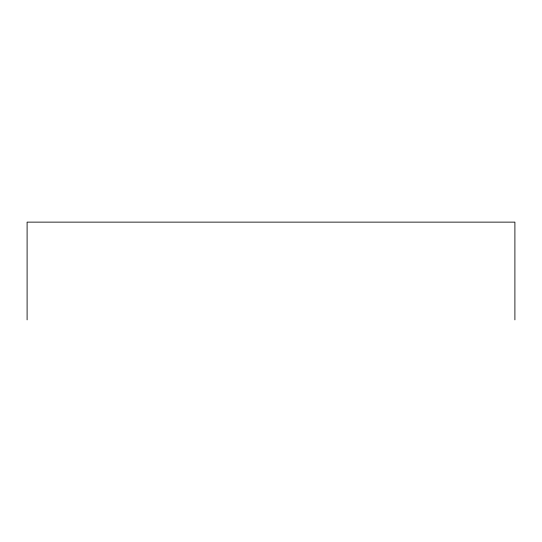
<?xml version="1.0" encoding="UTF-8"?>
<svg xmlns="http://www.w3.org/2000/svg" width="542" height="542" viewBox="0 0 542 542"><rect width="100%" height="100%" fill="white"/><g stroke="black" fill="none" stroke-linecap="round" stroke-linejoin="round"><path stroke-width="0.81" d="M514.9 319.868L514.9 222.132L27.1 222.132L27.1 319.868"/></g></svg>
